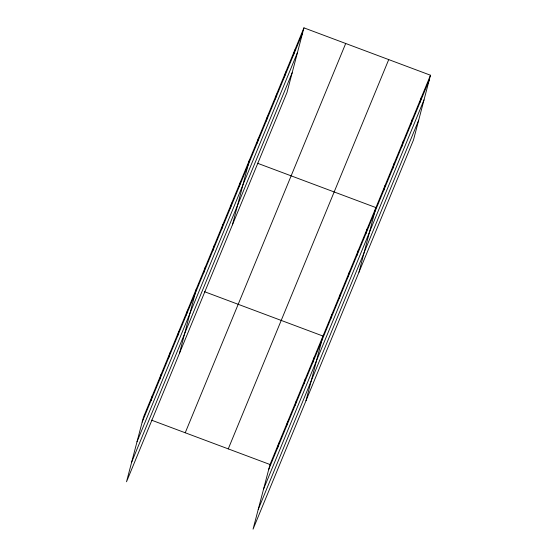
<?xml version="1.0" encoding="UTF-8"?>
<svg xmlns="http://www.w3.org/2000/svg" width="557" height="557" viewBox="0 0 557 557"><rect width="100%" height="100%" fill="white"/><g stroke="black" fill="none" stroke-linecap="round" stroke-linejoin="round"><path stroke-width="0.84" d="M151.003 400.685L152.305 395.728M159.824 379.275L161.126 374.318M168.653 357.866L169.955 352.908M177.474 336.456L178.776 331.492M186.303 315.046L187.605 310.082M179.472 353.305L196.433 288.672M203.953 272.22L205.255 267.263M212.781 250.81L214.083 245.853M221.609 229.4L222.904 224.443M230.431 207.991L231.733 203.027M239.259 186.581L240.561 181.617M232.429 224.84L249.383 160.207M257.174 143.107L258.476 138.15M266.267 121.05L267.569 116.086M275.36 98.986L276.662 94.029M284.453 76.929L285.755 71.971M293.553 54.871L294.848 49.907M303.941 27.85L286.987 92.483L126.516 481.77L143.476 417.137L303.941 27.85L430.484 75.23L413.524 139.863L253.059 529.15L270.013 464.517L430.484 75.23M277.539 448.065L278.841 443.1M286.361 426.655L287.663 421.691M295.189 405.238L296.491 400.281M304.018 383.829L305.313 378.871M312.839 362.419L314.141 357.462M306.009 400.685L322.969 336.052L204.461 291.68M330.489 319.6L331.791 314.635M339.317 298.19L340.619 293.226M348.146 276.773L349.448 271.816M356.967 255.364L358.269 250.406M365.796 233.954L367.098 228.997M358.966 272.22L375.919 207.587L257.418 163.215M383.717 190.487L385.012 185.523M392.81 168.423L394.105 163.466M401.903 146.366L403.198 141.408M410.996 124.308L412.291 119.344M420.089 102.244L421.391 97.287M142.174 422.095L302.646 32.807M137.008 441.792L297.473 52.504M131.689 462.08L292.153 72.793M185.23 432.775L345.702 43.488M228.259 448.879L388.723 59.592M268.711 469.474L429.182 80.187M263.545 489.164L424.016 99.877M258.225 509.46L418.69 120.166M151.504 420.145L270.013 464.517"/></g></svg>
